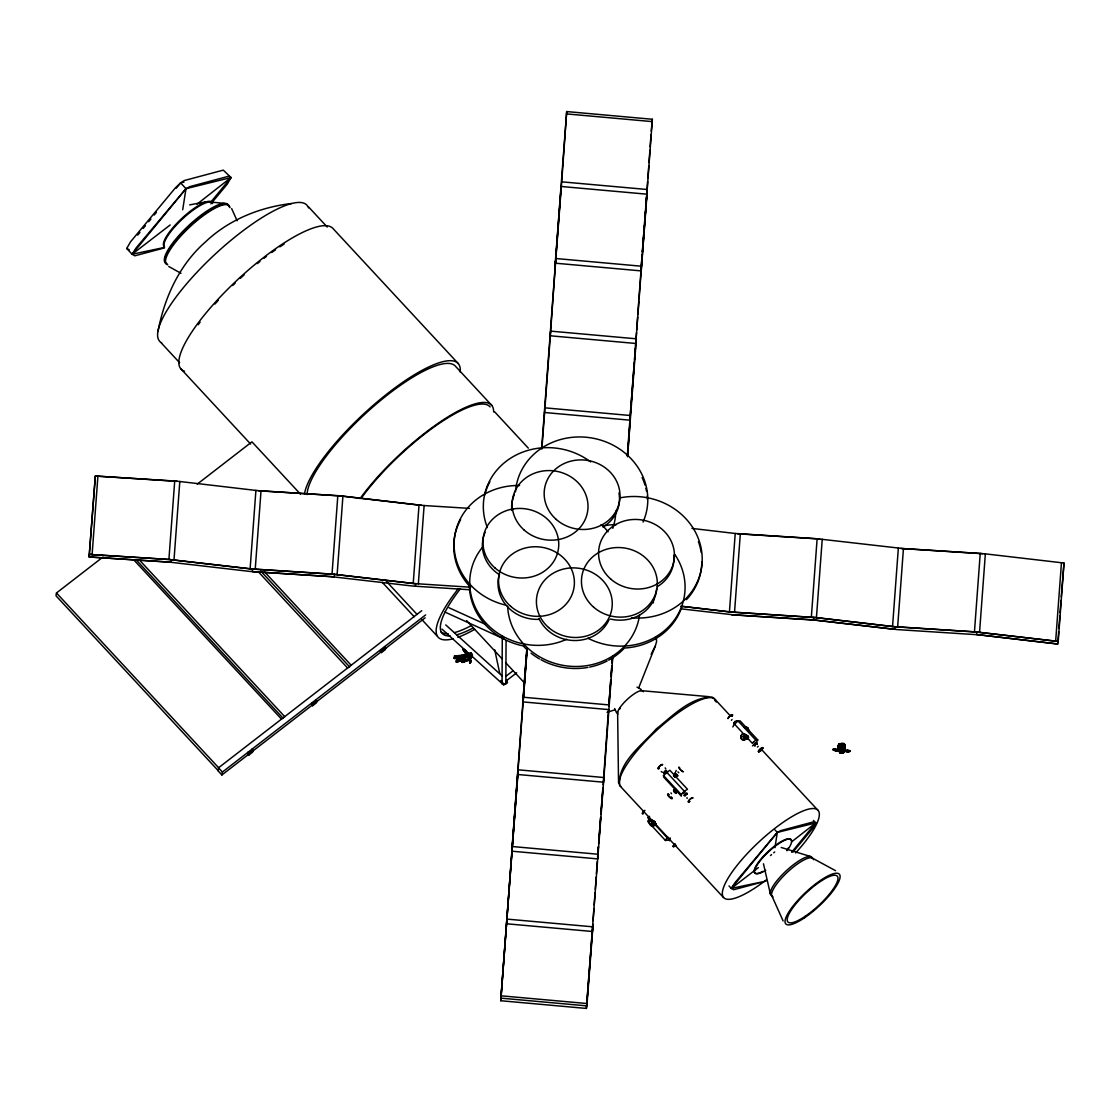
<?xml version="1.0" encoding="UTF-8"?>
<svg xmlns="http://www.w3.org/2000/svg" width="1120" height="1120" viewBox="0 0 1120 1120"><rect width="100%" height="100%" fill="white"/><g stroke="black" fill="none" stroke-linecap="round" stroke-linejoin="round"><path stroke-width="1.5" d="M470.932 658.434L468.692 654.388L469.224 656.39L468.748 654.444L471.072 653.45L472.402 655.06L472.15 656.838L470.302 656.922M839.916 752.584C837.55 747.642 846.538 751.002 840.756 752.374C838.572 748.398 842.352 754.572 839.524 751.786M840.658 752.514L843.472 752.906M843.934 744.646L844.452 749.434L842.366 753.102L840.252 752.906L840.14 750.54M834.134 750.05L832.958 749.952L833.672 749.91M844.732 751.03L842.968 751.086L841.722 749.378C837.298 751.17 840.042 742.294 838.348 747.306C841.596 737.352 835.562 751.058 839.594 747.46L839.076 745.934M844.984 750.848C845.642 748.076 845.012 753.172 844.956 750.848M468.216 653.688C466.256 653.24 463.988 652.75 463.96 650.398M839.398 746.592L839.468 744.898L839.44 747.782M838.39 750.456L839.44 750.582L839.272 748.916L841.722 749.112L840.168 751.506L841.414 752.934L840.322 750.064L844.256 749.126M502.054 682.962L502.292 635.866M506.072 640.794L505.848 682.654A1.904 1.792 0.3 0 1 503.818 684.586A1.904 1.792 0.3 0 1 502.082 682.402M833.364 750.008L837.186 750.68M840.798 746.396C839.314 748.426 842.646 750.47 843.066 748.3L839.552 747.936L839.118 746.942M843.64 749.07C846.86 749.196 842.94 748.608 843.094 746.606M470.26 661.542C470.862 663.516 469.798 662.186 470.568 660.59C468.608 659.47 471.758 663.866 469.182 660.254M843.136 746.69C843.192 744.366 838.474 745.864 843.136 745.71M838.446 749.658L838.558 747.488L839.328 747.544M846.09 751.604C852.712 749.35 842.268 751.8 845.306 749.994M464.478 651.658L464.03 650.496L464.926 650.3M470.33 662.102L469.84 662.886L470.512 662.69M849.17 750.372L849.982 751.002L847.658 750.428L847.616 751.786L848.512 750.4M463.89 654.626L463.89 656.026L464.044 654.682M468.258 659.638C470.568 658.63 468.16 659.274 469.518 661.038M839.09 747.194L838.558 749.826M843.85 748.188L840.784 747.866L840.798 746.97M843.08 748.076L843.094 747.18M464.058 649.95L462.994 649.208L464.17 650.538M839.566 752.696L839.958 751.534L838.544 751.184M839.636 750.316L839.664 751.87L839.636 750.512M843.444 752.598L843.108 750.624M842.604 751.31L843.36 751.002C843.752 752.864 840.518 752.066 840.322 752.206L840.252 752.906L840.35 752.066M462.98 655.97L462.224 656.712L463.316 656.362L463.47 654.738L464.38 655.9M470.568 662.144C469.574 663.166 471.408 662.312 469.784 660.254M845.096 746.76C845.292 739.466 835.492 745.318 838.516 747.39M849.688 751.282L849.31 751.31M463.316 656.362L463.456 654.864L464.156 656.096M620.774 786.324L619.64 785.568C617.148 762.664 642.614 744.702 656.222 728.994C672.616 716.044 689.808 697.396 711.984 697.032L714.252 698.544L715.344 701.12M834.526 749.56L834.89 750.736L837.452 750.456M836.836 750.764C834.4 748.384 833.168 750.61 837.928 749.868M843.08 750.806L843.052 752.612L843.024 750.666M466.13 659.582L465.094 659.876L464.086 657.972C481.796 651.392 459.788 669.452 459.606 657.846C453.558 659.848 455.812 654.64 460.474 655.536M844.41 747.04L843.864 744.954M454.16 657.846L455.364 657.454L455.756 658.336L454.202 658.35L454.426 655.914L455.49 656.852M838.012 749.868L838.012 749.14L837.928 751.128L838.012 749.406M840.028 750.498L839.944 751.324L840.266 750.414M847.616 751.786L845.978 751.016M838.586 748.132L838.586 745.696M464.688 649.852L464.268 650.72M470.358 662.228L469.924 662.872L470.624 662.354M838.978 748.538L839.384 749.784L839.594 747.46L838.684 749.112M470.82 661.08L470.022 661.584M839.076 747.922L839.748 746.578M844.914 749.728L844.536 748.272M840.784 749.56L840.728 752.416L843.178 751.548L843.094 749.952L841.722 749.112L840.224 749.686L840.112 752.206M839.202 749.644L839.048 747.474M470.12 662.032L469.938 662.914L470.428 661.556M469.91 662.634L470.316 662.76M848.638 750.68C852.138 750.666 847.602 752.71 848.582 751.1M654.948 823.046C653.758 831.852 644.014 820.008 652.624 820.134M653.184 824.012L653.562 822.318L652.862 824.054A1.638 1.54 -83.7 0 0 653.954 824.908L655.34 825.048M654.22 821.212A3.43 3.234 -83.8 0 1 654.71 822.066L653.758 823.634L654.906 824.992A1.54 1.456 -83.7 0 0 655.802 823.886L654.402 824.964M684.978 791.588L682.92 793.646M685.538 793.492L683.97 795.592L686.084 793.226M842.968 751.044L842.73 749.742M839.958 751.282L841.722 749.462L842.968 750.624M597.884 856.576L586.418 1008.434L500.752 1000.734L512.4 846.538L518.266 769.832L603.932 777.532L597.716 858.9L512.05 851.214M517.818 772.394L500.752 1000.734L527.114 649.026M511.784 851.438L526.946 648.102M541.674 448.154L550.228 333.69M541.87 449.064L550.676 331.128L636.342 338.814L627.536 456.764M550.06 336.028L561.092 186.718M550.494 333.452L555.66 260.862L555.226 263.424M561.708 181.832L566.692 111.566L652.358 119.266L641.158 270.9L555.492 263.2L555.842 258.524L561.708 181.832L647.374 189.518M592.83 924.168L592.116 934.066M593.082 920.682L593.936 908.488M594.188 905.016L595.056 892.822M595.308 889.336L596.162 877.142M596.414 873.656L597.282 861.476M603.932 777.532L612.766 656.922M627.34 455.854L629.692 422.758M627.592 455.882L630.308 417.858M635.558 346.052L636.524 332.682M636.72 329.896L637.63 317.002M637.826 314.342L638.75 301.322M638.918 298.886L642.096 255.416M647.192 191.856L634.536 359.408M647.668 181.636L646.758 194.418M647.92 178.15L648.788 165.956M649.026 162.484L649.894 150.29M650.146 146.804L651.014 134.61M651.252 131.124L652.358 119.266M470.694 587.23L413.224 583.492L332.024 574.112L250.11 568.834L168.91 559.454L92.106 554.638L97.902 476.224L95.34 476L89.11 556.976L168.476 562.016L249.676 571.396L331.59 576.674L412.79 586.054L470.26 589.792M168.91 559.454L174.706 481.04L97.902 476.224M174.006 559.916L179.802 481.502L174.706 481.04M250.11 568.834L255.906 490.42L179.802 481.502M255.22 569.296L261.016 490.882L255.906 490.42M332.024 574.112L337.82 495.698L261.016 490.882M337.12 574.56L342.916 496.16L337.82 495.698M413.224 583.492L419.02 505.078L342.916 496.16M418.334 583.954L424.116 505.54L419.02 505.078M522.634 704.48L526.932 648.354M555.058 265.762L566.692 111.566M527.1 649.222L523.082 701.918L608.748 709.604M586.418 1008.434L591.724 939.204M608.496 709.758L603.148 784.77M635.726 343.714L635.908 341.39M640.724 273.462L641.06 268.786M507.234 919.128L592.9 926.828L592.55 931.504L586.866 1005.872L501.186 998.172M653.324 602.98L653.576 599.494M735.224 533.484L817.124 538.762L903.434 548.604L985.348 553.868L1064 563.024L1058.204 641.438L974.456 631.82L892.542 626.556L816.438 617.624L729.428 611.898L735.224 533.484L691.978 528.416M734.524 612.36L740.32 533.946M811.342 617.176L817.124 538.762M816.438 617.624L822.234 539.224M892.542 626.556L898.338 548.142M897.638 627.018L903.434 548.604M974.456 631.82L980.238 553.42M979.552 632.282L985.348 553.868M1055.656 641.214L1061.452 562.8M1057.896 642.264L1058.666 631.806M1058.932 628.32L1059.828 616.126M1060.08 612.64L1060.99 600.446M1061.242 596.96L1064 563.024M642.362 251.944L645.428 211.834M645.694 208.362L646.632 196.168M630 418.684L634.27 362.894M608.748 706.356L610.75 680.204M611.016 676.718L611.814 666.26M612.08 662.774L612.486 657.538M597.59 857.388L598.388 846.93M598.654 843.458L600.656 817.292M600.922 813.834L602.924 787.668M471.072 653.45L470.008 654.57L470.624 653.45L471.828 654.71L469.196 654.472M641.2 267.078L642.124 255.052M642.376 251.636L644.35 225.89M644.616 222.488L646.59 196.756M630.042 418.082L635.432 347.76M608.79 705.796L609.574 695.492M609.84 692.062L610.764 680.064M611.016 676.634L611.814 666.344M612.066 662.914L612.598 656.054M597.618 856.8L598.416 846.51M598.668 843.094L600.642 817.348M600.908 813.946L602.882 788.2M836.094 749.42L833.042 749.294L834.568 749.238M457.856 661.948L461.734 660.282L457.45 661.598L457.254 660.142L460.908 658.182M833.07 749.224L834.176 749.266M844.97 748.706L844.606 745.794M463.68 649.712L462.966 649.292L463.904 649.208M456.162 660.59L456.302 659.82M835.604 749.378L835.296 750.68M840.77 748.09L840.686 748.888L843.038 749.028M840.462 752.108L840.616 752.906L840.686 752.206M838.446 748.79L838.502 748.076M841.4 752.192L842.366 753.102L843.024 751.954M842.842 751.114L841.722 749.462M843.43 751.73L843.01 752.864M843.598 751.87L843.696 750.68M845.068 747.992L845.012 749.378M839.944 751.674L839.482 752.29M838.712 746.326L839.132 745.304M843.36 753.004L844.354 751.716M837.844 750.344L837.97 749.392M463.932 649.726C461.538 649.53 464.632 649.32 463.176 648.984M469.294 660.814L470.358 660.226L470.806 661.01M462.602 655.844C460.18 656.236 463.61 657.944 461.79 655.186L459.914 655.732L459.382 657.3L462.196 662.508M456.932 659.582C455.672 660.73 458.36 662.718 456.064 661.528M842.366 752.514L842.45 751.8M465.36 651.854L462.966 649.922L463.652 649.236M465.178 651.546L465.346 650.342M470.05 655.452L470.862 656.978L472.402 655.06L471.73 653.814L470.05 655.452C467.74 655.648 469.574 652.008 466.984 653.87M466.424 652.246L464.828 650.006M469.854 658.07L469.756 658.154M847.378 750.428L847.476 751.758L848.764 751.576M837.116 750.218L835.394 750.596M745.934 738.696L745.052 736.764M182.7 209.72L185.99 188.678L180.614 182.896L175.504 187.726L130.55 241.808L126.714 248.486L132.09 254.268L134.862 255.808L164.458 247.912M774.956 847.672L777.322 832.412L775.026 829.948M177.24 481.348L95.34 476L89.11 556.976L171.024 562.24M744.982 737.226L745.976 735.854M102.97 557.018L56.476 592.97L56 595.784L218.218 770.658M171.444 559.762L252.672 569.058L334.572 574.336L415.786 583.716L415.338 586.278M171.038 562.17L171.458 559.678L89.558 554.414L92.106 554.638M258.44 490.728L340.368 495.922L421.568 505.302M252.672 569.058L252.224 571.634L334.152 576.814M56.476 592.97L218.708 767.844L217.994 770.742L221.9 774.97L222.404 772.058L425.628 614.922M247.702 753.956L248.766 755.104L249.074 753.34L252.994 750.316L251.93 749.168M252.994 750.316L252.686 752.08L248.766 755.104M334.138 576.898L334.572 574.336M311.57 704.578L312.634 705.726L312.928 703.962L316.848 700.938L315.784 699.79M316.848 700.938L316.554 702.702L312.634 705.726M380.338 651.406L381.402 652.554L381.71 650.79L385.63 647.766L384.566 646.618M381.402 652.554L385.322 649.53L385.63 647.766M469.994 653.394L470.932 652.75M470.176 653.758L470.092 652.946M472.36 656.054L471.94 657.16M522.816 702.142L523.25 699.58M517.664 774.648L518.084 772.17M511.798 851.354L512.218 848.876M506.632 923.958L507.038 921.55M640.892 271.124L641.326 268.562M603.33 782.348L603.75 779.87M592.298 931.644L592.732 929.166M737.758 533.792L819.686 538.986M813.47 619.878L731.542 614.698M895.09 626.78L813.89 617.4L813.456 619.962L894.656 629.342L895.09 626.78L977.004 632.058L1058.204 641.438L1057.77 644L979.118 634.844L897.204 629.58L816.004 620.2L734.09 614.922L680.554 608.79M977.004 632.058L976.57 634.536L1057.77 644M471.198 656.838C471.338 655.41 470.344 650.972 470.008 654.57L441.994 629.104M813.876 617.484L731.976 612.122L681.226 606.27M838.852 744.184L838.236 746.956M900.872 548.45L982.8 553.644M459.606 657.72L455.63 658.14L455.378 656.572M675.22 773.304L674.52 773.472L676.186 775.488M677.698 775.418L675.388 773.164M838.348 747.306L838.558 745.262L838.866 747.768M465.528 651.07L464.45 651.238L465.542 652.946M849.702 751.184L848.946 750.596M455.056 657.468L454.426 658.588M849.086 751.408L849.912 751.408M677.11 775.81L676.088 775.376M467.124 654.066C466.942 656.852 457.534 657.818 465.892 656.096M843.22 751.086L842.352 751.38M464.52 655.746C468.188 654.416 466.312 653.996 469.448 656.278M748.79 731.318L747.922 727.664L744.408 727.258M463.848 655.704L463.904 654.864M467.026 652.596L465.584 653.576M157.99 331.478C164.332 297.836 179.27 264.838 205.394 242.004C228.634 219.8 259.798 207.228 291.48 203.504M638.68 687.904L655.326 646.002L656.614 641.494L656.166 636.608M838.46 746.634L839.65 746.102M466.942 652.624L466.298 653.38M464.072 661.976L461.482 657.3L461.79 655.186M462.084 662.396L462.504 660.996M465.346 661.01L464.254 661.346L464.548 660.394M467.628 653.422L469.364 654.864L466.564 654.78M468.748 654.85L468.3 654.164L469.014 656.446L468.902 654.346M666.512 770.938L665.728 770.728M666.876 771.33L665.182 771.806L664.622 773.29M668.108 837.312L667.618 838.264M670.264 838.922L669.116 840.448L669.844 840.49M835.744 749.392L834.918 750.414M649.152 816.424L648.074 818.132L649.67 816.984M734.678 722.792L735.42 723.016L734.034 723.702L736.89 721.056L733.6 723.156L736.456 721.154M648.956 817.656L648.312 817.432M666.204 771.036L665.196 771.162M684.656 795.102L687.232 793.31L686.378 794.682M465.612 653.772L465.248 655.032M655.886 823.872L654.626 824.964M456.946 661.85L456.4 662.27M686.756 793.436L685.79 793.38M467.81 656.964L470.078 655.704M466.508 657.356L464.086 657.972L465.136 659.876L471.03 657.51M460.11 658.952L457.184 660.87M470.736 658.756L470.624 658.042M466.858 654.92L461.44 656.558L462.518 656.138M469.868 659.232L464.254 661.346M655.326 646.002L651.112 654.304M652.414 822.906L653.73 821.618M454.622 656.614L458.416 655.774M653.786 823.158L654.276 822.402M462.056 655.69L459.802 655.9M746.074 736.47L746.312 738.024A2.94 2.716 -82.8 0 1 744.408 739.97L742.588 739.872A3.43 3.178 -82.8 0 1 740.712 737.744L741.804 734.244L744.45 733.922A3.43 3.178 -82.8 0 1 746.326 736.05L745.808 737.828L747.614 738.85A1.428 1.316 -82.7 0 0 748.006 738.654M675.626 771.68L676.256 770.462M839.02 748.832L839.762 747.194M849.562 751.506L849.674 750.918M652.414 826.448L665.392 840.448L667.086 837.578L649.376 818.496L647.696 821.352L650.048 823.9M732.788 726.936L734.468 724.066L738.108 721.028L740.068 720.846L757.778 739.942L756.098 742.812M756.574 743.68L756.882 742.84L755.832 743.274M756.938 744.058C758.156 741.3 752.976 746.298 755.412 745.514M669.326 839.23L669.27 840.238M756.7 744.24C756.56 743.274 755.93 743.54 756.812 744.226M664.272 772.1L663.894 772.828L665.182 771.078M664.412 772.646L664.09 773.514L664.902 773.318M686.994 797.608L687.134 798.434M648.158 817.656L648.872 816.802M686.644 794.36L687.05 793.786M470.022 658.63L469.826 658.098M731.402 720.314L732.032 719.516M845.208 744.534L838.67 744.058M670.376 839.076L669.9 840.35M669.102 839.412L670.362 838.152M469.462 659.638L469.924 659.092L470.204 661.136M137.704 235.102L139.916 232.414M143.206 228.41L145.404 225.722M148.708 221.704L150.906 219.03M154.21 215.012L156.408 212.338M176.204 188.244L180.614 182.896L184.366 180.516L223.286 170.128L231.014 177.562L227.262 184.128L210.868 203.854M211.204 201.656L231.014 177.562L228.9 176.176L189.994 186.578L185.99 188.678L136.164 247.87L132.09 254.268L164.29 247.478M791.658 852.25L815.752 822.92L813.456 820.456M840.21 750.708L841.75 750.022L843.696 750.876L844.186 749.35L841.722 749.112M666.12 772.24L666.638 771.274L665 772.282M670.026 839.44L669.606 840.546M753.074 742.826L754.012 741.902M755.062 744.562L754.39 745.836L755.244 745.612M755.258 744.632L755.146 745.556M792.96 852.096L812.546 828.534L815.752 822.92L813.96 821.744L780.738 830.62L777.322 832.412L734.79 882.952L731.304 888.412L733.67 889.728L765.954 881.104L731.304 888.412L729.008 885.948M467.516 653.142L467.558 654.682L467.068 653.632M648.396 817.278L649.18 816.438M649.11 817.236L648.9 818.496M653.226 821.926L652.736 824.208M663.488 775.488L669.802 770.224L687.512 789.306L684.278 791.168L681.198 794.584L681.352 796.138L663.642 777.042L663.488 775.488L681.198 794.584M734.762 721.588L734.23 722.988M757.4 747.068L758.268 746.27M455.112 656.978L455.672 657.244M465.29 650.538L464.646 651.658M470.274 653.31L471.03 652.904M665.28 771.036L663.698 772.94L664.552 772.94M685.916 794.108L686.812 793.632L685.034 795.816M735.224 721.224L734.09 722.974M755.58 743.372L754.502 745.43M460.04 660.296L460.992 659.68M757.778 739.942L755.818 740.124L752.178 743.162L734.468 724.066M752.444 745.85L754.88 743.82M669.788 838.25L667.352 840.266L665.392 840.448M456.904 660.562L459.62 658.966M843.78 749.574L844.802 750.218M170.184 224.966L132.09 254.268L185.99 188.678L231.014 177.562L196.994 204.176M758.38 867.608L731.304 888.412L777.322 832.412L815.752 822.92L791.434 841.988M197.26 484.12L251.944 441.84L300.496 494.172M421.708 610.708L218.484 767.83L222.404 772.058M221.9 774.97L249.55 753.592M252.322 751.45L425.124 617.834M506.072 676.158L512.974 670.824M507.01 680.26L516.656 672.812M466.494 653.744L465.808 654.738L468.174 653.926M756.028 743.064L754.334 745.066M455.924 658.476L455.686 656.446M653.324 822.29L654.808 822.038L653.702 822.052A1.54 1.456 -83.7 0 0 652.736 823.018L653.926 825.062A1.82 1.708 -83.7 0 0 654.976 823.844M459.718 660.464L456.246 662.018M685.188 795.746L684.852 795.746M460.278 660.226L458.542 660.926M745.822 737.814L745.794 737.338A1.484 1.372 -82.7 0 1 746.354 736.176L747.642 735.98A1.61 1.484 -82.7 0 1 748.538 736.988L748.524 737.926A1.428 1.316 -82.7 0 1 748.314 738.332M745.794 735.364L744.604 736.596L744.814 738.43M746.382 736.148L747.208 735.91M466.326 654.794L466.774 654.164L461.566 656.18M464.394 654.444L464.59 654.724M469.378 654.178L469.756 654.542M465.682 652.484L464.772 650.804L466.494 652.078M469.602 658.546L471.03 657.958M459.914 659.442L458.248 660.142M744.548 727.482L747.026 727.356L748.664 729.414M835.674 749.14L837.298 749.308M466.718 655.074L465.528 654.024L465.948 654.668M455.434 657.384L460.404 656.236M466.326 653.772L465.542 654.402L466.256 653.912M842.562 752.29L841.484 752.598M458.612 657.062L457.632 657.23M468.72 658.77L470.442 658.182M467.978 660.058L464.086 661.192M607.054 712.292L615.244 709.73M839.65 744.926L844.158 745.332M458.696 656.138L455.644 656.908M465.262 661.304L464.17 661.64L469.658 660.002M461.93 656.502L462.854 656.222M461.314 656.768L459.606 657.846M466.018 660.282L464.212 660.8M464.24 660.408L465.192 660.156M180.614 182.896L183.946 182.07M470.092 653.94L471.632 654.402M454.202 658.35L459.774 657.384M653.646 821.898L654.612 821.842M653.912 825.174L652.764 825.23A2.114 1.988 -83.6 0 1 651.476 824.026L651.952 821.8L653.576 821.436A2.114 1.988 -83.7 0 1 654.556 822.108C654.654 832.132 643.93 819.07 653.366 820.764M654.416 825.118L654.892 825.006A1.638 1.54 -83.7 0 1 653.898 824.096M653.548 821.604L654.878 821.562M654.472 825.44L655.046 825.314A1.848 1.736 -83.7 0 0 656.138 823.984M466.886 654.29L468.524 653.968M840.224 749.686L843.094 749.952M838.474 745.36L839.174 746.438L838.432 746.382M189.7 204.862L206.892 201.684M455.112 657.062L455.224 655.9M845.908 750.092L847.518 750.204M469.826 660.338L470.624 660.338M746.368 735.294L744.31 737.156L746.368 738.78M746.396 735.798L744.8 736.736L745.542 738.472M745.304 738.542L743.484 737.03L745.332 735.672A1.61 1.484 -82.8 0 1 746.228 736.68L746.214 737.604A1.428 1.316 -82.8 0 1 745.304 738.542L746.578 738.85A1.54 1.428 -82.8 0 0 747.586 737.842L747.586 736.806A1.792 1.666 -82.7 0 0 746.606 735.7L744.884 736.218L744.646 737.688M746.13 739.242L746.9 739.2A1.862 1.722 -82.7 0 0 748.104 737.982L748.118 736.75A2.128 1.974 -82.7 0 0 746.942 735.42L746.172 735.266M679.196 767.424L679.448 768.614M683.41 771.806L681.968 771.078M677.852 775.866L676.55 774.9M677.502 776.216L676.424 775.642M673.722 790.594L674.674 792.33M676.046 793.142L675.122 792.722M673.596 790.496L673.876 791.532M502.026 637.084L500.43 636.65M674.198 790.146L676.116 792.372L675.892 791.588M424.116 505.54L469.504 508.382M839.972 747.838L840.714 747.88M842.31 753.032L840.336 752.864M640.668 690.606L708.624 696.64M566.524 113.904L652.19 121.604M561.358 186.494L647.024 194.194M555.842 258.524L641.508 266.224M550.326 335.79L635.992 343.49M544.81 407.834L630.476 415.52M544.46 412.496L630.126 420.196M523.418 697.242L609.098 704.942M517.916 774.508L603.582 782.208M512.4 846.538L598.066 854.238M506.884 923.804L592.55 931.504M501.368 995.834L587.034 1003.534M209.692 201.936L224.266 203.378M653.884 825.37L655.214 825.328A1.848 1.736 -83.7 0 0 656.306 823.998M840.406 752.136L842.38 752.318L840.812 752.304M681.002 606.214L729.428 611.898M463.134 655.074L463.89 656.026M845.796 751.45L848.064 751.604M746.144 735.756L746.83 735.882A1.596 1.484 -82.8 0 1 747.712 736.89L747.698 737.814A1.414 1.302 -82.7 0 1 747.502 738.22M745.57 739.13L746.326 739.27M844.536 746.424L845.138 748.048M845.516 751.184L847.532 751.688M781.2 847.462L810.796 856.604M470.862 653.814L471.828 654.486M465.682 650.818L465.99 651.77M679.63 767.606L678.762 767.256L679.98 769.258M675.29 777.336L673.484 775.572M449.064 607.782L484.834 624.05M444.934 612.066L502.46 638.232M677.46 790.944L675.514 789.026M673.806 790.328L674.268 791.882M675.262 792.722L673.568 789.978L674.548 790.258M654.178 824.922L653.044 823.55M653.338 825.118L654.052 825.398M668.57 794.402L667.618 793.982L668.108 795.34A3.15 0.77 45.6 0 0 669.83 797.342L670.558 798.042M671.09 798.308L671.86 797.93M126.714 248.486L129.234 249.746M180.978 273.294L168.756 266.49M636.972 687.134L641.102 689.36M812.028 857.934L835.534 870.674M845.208 745.29L838.614 744.702L838.614 743.946M661.206 771.54L662.424 772.296M839.174 746.634L838.306 745.458M682.668 771.624L679.882 769.23M675.472 792.372L676.41 792.806L675.85 792.358M674.954 792.512L675.668 792.526M668.458 794.234L669.172 794.822M670.488 797.902L671.202 798.49A2.94 0.728 45.6 0 0 672.154 798.504L672.042 798.07M501.088 680.526L502.236 681.632M445.746 624.918L501.956 675.808M472.654 656.866L503.3 684.628M680.582 769.958L681.324 770.644M678.804 772.758L677.908 771.89M674.646 776.874L673.694 775.88M676.06 774.704L674.856 773.108M458.374 363.692L333.144 228.69A103.488 27.146 -42.8 0 0 233.814 283.276A103.488 27.146 -42.8 0 0 184.478 371.21M308.826 207.214L327.208 227.024M491.75 405.37L455.532 366.324A99.61 26.138 -42.8 0 0 374.346 405.72A99.61 26.138 -42.8 0 0 307.076 494.578M494.606 411.796L528.332 448.154M738.108 721.028L755.818 740.124M715.148 699.496L730.534 716.072M761.292 749.238L818.09 810.46M666.568 772.086L684.278 791.168M466.62 620.592L502.04 658.77M505.596 662.606L524.566 683.046M723.478 897.484L620.55 786.52A64.274 16.87 -42.8 0 1 660.87 726.572A64.274 16.87 -42.8 0 1 716.24 702.072M386.26 581.196L417.074 614.432M421.82 619.542L436.772 635.656M161.266 342.944L179.634 362.754M382.2 582.246L414.176 616.714M180.838 368.788L250.628 444.038M384.258 648.382L385.322 649.53M380.646 649.642L381.71 650.79M264.838 572.152L351.274 665.35M260.806 571.144L349.608 666.89M258.888 572.376L347.69 668.108M311.864 702.814L312.928 703.962M139.16 559.734L284.802 716.744M136.304 560L283.136 718.284M133.588 559.65L281.596 719.222M248.01 752.192L249.074 753.34M463.652 661.08L461.776 657.51M671.482 793.688L670.964 792.876M653.058 824.726L652.372 823.578M470.078 658.868L470.666 660.254M654.024 821.366L654.486 822.164M469.798 655.718L470.806 657.608M468.58 653.506L469.378 655.018M466.228 654.08L466.676 654.878M667.618 794.64L667.954 795.256A3.43 0.84 45.6 0 0 669.83 797.426M469.7 656.32L470.652 658.14M675.962 791.784L676.48 792.666M469.882 656.18L470.834 658M460.222 657.496L461.006 658.938M460.32 657.286L461.146 658.826M665.182 767.872L665.854 769.132M501.2 636.58L503.23 638.778L503.384 637.868M500.626 681.296L502.656 683.48L502.81 682.584M461.44 656.558L461.818 656.88M461.566 655.676L460.866 656.74M470.12 659.246L470.694 660.366M772.044 896.28L783.118 920.948M614.67 708.526L616.602 712.852M231.672 208.614L237.132 220.78M462.07 656.306L462.35 657.048M458.836 656.992L459.046 657.734M839.006 748.636L839.174 749.35M839.132 748.594L839.3 749.322M763.462 863.772L770.336 893.83M494.718 649.894L499.758 673.358M839.272 748.916L839.44 750.582M455.63 658.14L455.588 657.356M617.61 711.83L618.548 782.992M842.254 752.374L842.254 753.13M838.67 745.192L838.614 747.74M167.188 264.208A42.784 11.228 -42.8 0 1 189.994 225.582A42.784 11.228 -42.8 0 1 229.362 207.004M163.982 246.456A32.62 8.554 -42.9 0 1 184.45 216.034A32.62 8.554 -42.9 0 1 212.548 203.588M164.556 247.072A32.62 8.568 -42.8 0 1 183.106 218.358A32.62 8.568 -42.8 0 1 212.562 202.888M166.572 263.564A42.784 11.228 -42.9 0 1 189.406 224.91A42.784 11.228 -42.9 0 1 228.76 206.346M167.776 264.852A42.784 11.228 -42.9 0 1 190.596 226.198A42.784 11.228 -42.9 0 1 229.95 207.648M361.102 498.414A97.342 25.55 -42.8 0 1 434.91 426.384A97.342 25.55 -42.8 0 1 490.084 406.91M360.024 498.638A99.61 26.138 -42.8 0 1 443.982 419.398A99.61 26.138 -42.8 0 1 493.612 411.964M304.472 493.864A103.488 27.16 -42.8 0 1 387.814 393.288A103.488 27.16 -42.8 0 1 460.208 372.036M161.7 342.86A100.268 26.32 -42.8 0 1 216.594 252.84A100.268 26.32 -42.8 0 1 308.448 207.858M198.198 324.73A100.268 26.306 -42.8 0 1 200.116 322.14M214.956 304.024A100.268 26.306 -42.8 0 1 218.302 300.328M232.652 285.572A100.268 26.306 -42.8 0 1 235.172 283.15M240.282 278.362A100.268 26.306 -42.8 0 1 244.16 274.848M257.292 263.634A100.268 26.306 -42.8 0 1 259.938 261.506M263.886 258.398A100.268 26.306 -42.8 0 1 266.504 256.396M271.726 252.532A100.268 26.306 -42.8 0 1 275.576 249.788M279.86 246.862A100.268 26.306 -42.8 0 1 284.074 244.104M474.712 629.342A97.342 25.55 -42.8 0 1 457.842 637.322M453.166 638.778A97.342 25.55 -42.8 0 1 458.36 588.644M505.82 681.17A2.814 1.498 -12.1 0 1 507.15 682.99A2.814 1.498 -12.1 0 1 503.468 684.278A2.814 1.498 -12.1 0 1 502.138 682.458M506.772 680.386A2.814 0.826 -47.8 0 1 505.526 683.368A2.814 0.826 -47.8 0 1 503.286 683.928M503.72 638.344A2.814 1.988 -65.5 0 1 501.592 636.384M773.01 896.938A27.846 7.322 -42.9 0 1 787.864 871.78A27.846 7.322 -42.9 0 1 813.498 859.698M771.778 895.608A27.846 7.308 -42.8 0 1 786.646 870.45A27.846 7.308 -42.8 0 1 812.266 858.368M766.36 879.844A64.274 16.87 -42.8 0 1 726.222 881.496A64.274 16.87 -42.8 0 1 802.746 811.09A64.274 16.87 -42.8 0 1 795.592 852.95M765.716 870.282A24.626 6.468 -42.8 0 1 756.84 865.48A24.626 6.468 -42.8 0 1 783.776 840.7A24.626 6.468 -42.8 0 1 787.024 850.696M770.504 855.582A9.086 2.38 -42.8 0 1 771.54 854.588M773.682 852.782A9.086 2.38 -42.8 0 1 774.732 851.998M762.818 871.416A24.626 6.468 -42.8 0 1 763.224 856.478A24.626 6.468 -42.8 0 1 791.266 840.406M788.452 847.84A24.626 6.468 -42.8 0 1 786.702 850.346M674.884 843.906A3.094 0.812 -42.8 0 0 673.134 846.622A3.094 0.812 -42.8 0 0 675.934 845.152A2.828 0.742 -42.8 0 1 673.316 846.454A2.828 0.742 -42.8 0 1 674.926 843.962M758.31 751.534A3.094 0.812 -42.8 0 1 761.558 747.992A3.094 0.812 -42.8 0 1 762.398 749A3.094 0.812 -42.8 0 1 758.646 751.912M758.562 751.646A2.828 0.742 -42.8 0 1 761.054 748.426A2.828 0.742 -42.8 0 1 762.384 748.874A2.828 0.742 -42.8 0 1 758.8 751.73M689.668 801.598A3.094 0.812 -42.8 0 1 689.08 800.254A3.094 0.812 -42.8 0 1 692.86 797.762M689.752 801.444A2.828 0.742 -42.8 0 1 688.534 801.234A2.828 0.742 -42.8 0 1 690.998 798.56A2.828 0.742 -42.8 0 1 692.72 798.21M746.704 739.172A1.862 1.722 -82.8 0 0 747.908 737.954L747.922 736.722A2.128 1.974 -82.8 0 0 746.746 735.392M746.55 738.71A1.428 1.316 -82.8 0 0 747.46 737.772L747.474 736.848A1.61 1.484 -82.8 0 0 746.578 735.84M671.076 796.726A3.15 0.77 45.6 0 1 671.552 797.384M745.486 728.098A2.114 1.988 -83.7 0 1 745.976 728.434M643.146 813.68A3.094 0.812 -42.8 0 1 642.53 812.952A3.094 0.812 -42.8 0 1 644.882 810.376A2.828 0.742 -42.8 0 0 642.712 812.84A2.828 0.742 -42.8 0 0 643.272 813.512M727.958 718.592A3.094 0.812 -42.8 0 1 731.192 715.05A3.094 0.812 -42.8 0 1 732.046 716.058M728.154 718.438A2.828 0.742 -42.8 0 1 731.122 715.19A2.828 0.742 -42.8 0 1 731.892 716.114M659.414 768.348A3.094 0.812 -42.8 0 1 658.826 767.004A3.094 0.812 -42.8 0 1 662.606 764.512M658.924 768.502A2.828 0.742 -42.8 0 1 659.526 766.346A2.828 0.742 -42.8 0 1 662.452 764.96M601.104 524.636A38.024 34.706 9.7 0 1 608.076 531.874M566.664 639.268A66.388 60.606 9.7 0 1 485.492 622.538A66.388 60.606 9.7 0 1 482.958 546.672M524.244 646.114A66.388 60.606 9.7 0 1 469.378 583.814M539.294 619.332A38.024 34.706 9.7 0 1 498.96 575.848M470.092 586.824A66.388 60.606 9.7 0 1 460.628 519.624M505.568 605.08A66.388 60.606 9.7 0 1 454.454 537.95A66.388 60.606 9.7 0 1 519.582 485.492M499.576 574.812A38.024 34.706 9.7 0 1 485.1 532.35M619.808 497.91A66.388 60.606 9.7 0 1 701.946 553.686A66.388 60.606 9.7 0 1 631.512 617.764M701.862 562.044A66.388 60.606 9.7 0 1 686.476 599.634M698.404 541.604A66.388 60.606 9.7 0 1 701.204 552.51M673.75 555.184A38.024 34.706 9.7 0 1 657.384 586.586M674.94 554.61A66.388 60.606 9.7 0 1 667.394 628.04A66.388 60.606 9.7 0 1 587.888 638.204M602.686 526.008A66.388 60.606 9.7 0 1 616.392 524.594M682.234 605.738A66.388 60.606 9.7 0 1 624.442 648.032A66.388 60.606 9.7 0 1 608.706 660.142M656.698 588.728A38.024 34.706 9.7 0 1 610.372 619.038M639.576 614.824A66.388 60.606 9.7 0 1 571.088 666.344A66.388 60.606 9.7 0 1 507.626 606.144M607.222 660.926A66.388 60.606 9.7 0 1 589.652 667.086M587.958 667.408A66.388 60.606 9.7 0 1 540.988 659.75M539.49 658.924A66.388 60.606 9.7 0 1 531.02 653.17M527.156 649.852A66.388 60.606 9.7 0 1 523.586 646.296M609.028 619.64A38.024 34.706 9.7 0 1 574.266 640.528A38.024 34.706 9.7 0 1 538.944 618.436M484.638 495.082A66.388 60.606 9.7 0 1 489.874 481.768M615.776 511.182A66.388 60.606 9.7 0 1 612.766 528.304M487.368 527.59A66.388 60.606 9.7 0 1 510.734 458.108A66.388 60.606 9.7 0 1 590.674 461.93M511.784 510.51A38.024 34.706 9.7 0 1 514.346 494.508M515.48 491.792A66.388 60.606 9.7 0 1 596.316 438.914A66.388 60.606 9.7 0 1 643.034 522.074M642.138 477.554A66.388 60.606 9.7 0 1 645.008 485.128M645.862 488.236A66.388 60.606 9.7 0 1 646.534 491.372M647.192 496.118A66.388 60.606 9.7 0 1 647.416 499.296M618.954 492.912A38.024 34.706 9.7 0 1 602.98 527.044M470.736 625.884A91.784 24.094 -42.8 0 1 454.426 632.632M448.126 633.682A91.784 24.094 -42.8 0 1 440.916 631.876M472.822 628.138A91.784 24.094 -42.8 0 1 456.512 634.872M450.212 635.936A91.784 24.094 -42.8 0 1 460.446 588.7M617.82 714.182A17.066 4.48 -42.8 0 1 628.516 698.264A17.066 4.48 -42.8 0 1 643.216 691.754M619.458 709.366A15.736 4.13 -42.8 0 1 620.326 707.896M655.816 636.944A64.274 16.87 -42.8 0 1 655.886 639.226M651.728 822.934L651.854 823.872A1.638 1.54 -83.8 0 0 652.862 824.782L654.402 824.152L654.486 822.794A1.638 1.54 -83.7 0 0 653.492 821.884L651.728 822.934M740.95 735.882L740.936 737.674A3.15 2.912 -82.8 0 0 742.658 739.634L744.324 739.704A2.702 2.492 -82.7 0 0 746.074 737.926L746.088 736.12A3.15 2.912 -82.7 0 0 744.366 734.174L741.958 734.468L740.95 735.882M743.162 736.4L743.358 738.206L745.43 738.976A1.82 1.68 -82.7 0 0 746.606 737.772L746.62 736.568A2.114 1.96 -82.8 0 0 745.458 735.252L743.162 736.4M804.426 917.84A36.526 9.576 -42.9 0 0 839.454 874.328A36.526 9.576 -42.9 0 0 793.87 905.002A36.526 9.576 -42.9 0 0 804.426 917.84M805.07 916.384A33.684 8.848 -42.9 0 0 837.368 876.26A33.684 8.848 -42.9 0 0 795.312 904.54A33.684 8.848 -42.9 0 0 805.07 916.384M510.692 606.354A38.024 34.706 9.7 0 0 573.454 590.296A38.024 34.706 9.7 0 0 525.252 548.016A38.024 34.706 9.7 0 0 510.692 606.354M495.054 568.022A38.024 34.706 9.7 0 0 557.816 551.964A38.024 34.706 9.7 0 0 509.628 509.684A38.024 34.706 9.7 0 0 495.054 568.022M610.722 579.04A38.024 34.706 9.7 0 0 673.484 562.982A38.024 34.706 9.7 0 0 625.282 520.702A38.024 34.706 9.7 0 0 610.722 579.04M593.6 607.138A38.024 34.706 9.7 0 0 656.362 591.066A38.024 34.706 9.7 0 0 608.16 548.786A38.024 34.706 9.7 0 0 593.6 607.138M548.562 627.494A38.024 34.706 9.7 0 0 611.324 611.436A38.024 34.706 9.7 0 0 563.122 569.142A38.024 34.706 9.7 0 0 548.562 627.494M524.3 530.18A38.024 34.706 9.7 0 0 587.062 514.122A38.024 34.706 9.7 0 0 538.86 471.828A38.024 34.706 9.7 0 0 524.3 530.18M556.318 519.498A38.024 34.706 9.7 0 0 619.066 503.44A38.024 34.706 9.7 0 0 570.878 461.146A38.024 34.706 9.7 0 0 556.318 519.498"/></g></svg>
